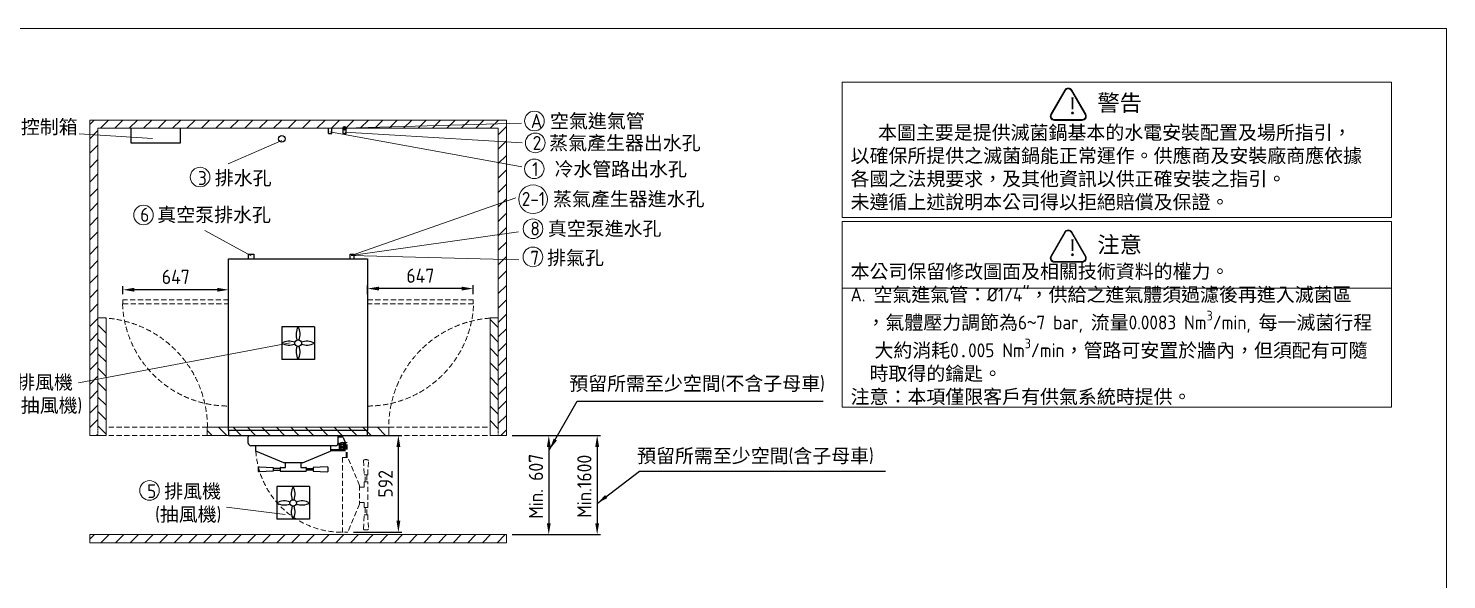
# Model space of a CAD drawing. Header units: millimetres. Extents: x -215875 to -180505, y -18088 to -2215.
# Drawn here: x -189187 to -180505, y -12191 to -8818 of the extents above; entities that cross this region are included whole.
import ezdxf

# ---------------------------------------------------------------- set-up
doc = ezdxf.new("R2010")
doc.units = ezdxf.units.MM
doc.header["$MEASUREMENT"] = 0
doc.linetypes.add('HIDDEN', pattern=[9.525, 6.35, -3.175])
doc.layers.get('0').update_dxf_attribs({"lineweight": 25})
for name, color, linetype, lineweight in [('D', 3, 'Continuous', 13), ('DIM', 3, 'Continuous', 9), ('F', 7, 'Continuous', 15), ('H', 2, 'HIDDEN', 15), ('S', 4, 'Continuous', 15)]:
    doc.layers.add(name, color=color, linetype=linetype, lineweight=lineweight)
doc.styles.get("Standard").update_dxf_attribs({"font": 'KAIU.TTF'})
doc.styles.add('STU25', font='isocp2.shx')
doc.dimstyles.new('STU25', dxfattribs={"dimscale": 35, "dimtxt": 2.5, "dimasz": 2, "dimexe": 0.6, "dimexo": 1, "dimgap": 1, "dimtad": 1, "dimdsep": 46, "dimtxsty": 'STU25', "dimcen": 2, "dimazin": 2, "dimtfac": 1, "dimtmove": 0, "dimatfit": 3, "dimfxl": 0, "dimtolj": 1, "dimtzin": 0, "dimarcsym": 0})
doc.dimstyles.new('STU25$7', dxfattribs={"dimscale": 35, "dimtxt": 2.5, "dimasz": 2, "dimexe": 1.25, "dimexo": 0.625, "dimgap": 1, "dimtad": 0, "dimdec": 4, "dimdsep": 46, "dimtxsty": 'STU25', "dimcen": 2.5, "dimazin": 2, "dimtfac": 1, "dimtdec": 4, "dimtmove": 0, "dimatfit": 3, "dimfxl": 0, "dimtolj": 1, "dimtzin": 0, "dimarcsym": 0})

# ---------------------------------------------------------------- blocks, each defined once
blk = doc.blocks.new('*D13')
at = {"layer": 'D', "color": 0, "lineweight": -2}
for p, q in [((-186226.1, -11308.9), (-185980.3, -11308.9)), ((-186001.3, -11378.9), (-186001.3, -11845.9)), ((-186226.1, -11915.9), (-185980.3, -11915.9))]:
    blk.add_line(p, q, dxfattribs=at)
at = {"layer": 'D', "color": 0}
for points in [[(-185989.6, -11378.9), (-186013, -11378.9), (-186001.3, -11308.9)], [(-186013, -11845.9), (-185989.6, -11845.9), (-186001.3, -11915.9)]]:
    blk.add_solid(points, dxfattribs=at)
at = {"layer": 'Defpoints', "color": 0}
for p in [(-186261.1, -11308.9), (-186261.1, -11915.9), (-186001.3, -11915.9)]:
    blk.add_point(p, dxfattribs=at)
at = {"layer": 'D', "color": 0, "insert": (-186080, -11619.9), "char_height": 87.5, "attachment_point": 5, "rotation": 90, "style": 'STU25'}
blk.add_mtext('\\A1;{\\Fisocp2.shx;Min. 607}', dxfattribs=at)
blk = doc.blocks.new('*D14')
at = {"layer": 'D', "color": 0, "lineweight": -2}
for p, q in [((-186226.1, -11308.9), (-185684.2, -11308.9)), ((-185705.2, -11378.9), (-185705.2, -11845.9)), ((-186226.1, -11915.9), (-185684.2, -11915.9))]:
    blk.add_line(p, q, dxfattribs=at)
at = {"layer": 'D', "color": 0}
for points in [[(-185693.5, -11378.9), (-185716.9, -11378.9), (-185705.2, -11308.9)], [(-185716.9, -11845.9), (-185693.5, -11845.9), (-185705.2, -11915.9)]]:
    blk.add_solid(points, dxfattribs=at)
at = {"layer": 'Defpoints', "color": 0}
for p in [(-186261.1, -11308.9), (-186261.1, -11915.9), (-185705.2, -11915.9)]:
    blk.add_point(p, dxfattribs=at)
at = {"layer": 'D', "color": 0, "insert": (-185783.9, -11619.9), "char_height": 87.5, "attachment_point": 5, "rotation": 90, "style": 'STU25'}
blk.add_mtext('\\A1;{\\Fisocp2.shx;Min.1600}', dxfattribs=at)
blk = doc.blocks.new('*D18')
at = {"layer": 'Defpoints', "color": 0}
for p in [(-187232.3, -11308.9), (-186922, -11308.9), (-187232.3, -11900.9)]:
    blk.add_point(p, dxfattribs=at)
at = {"layer": 'DIM', "color": 0, "lineweight": -2}
for p, q in [((-187197.3, -11308.9), (-186901, -11308.9)), ((-186922, -11830.9), (-186922, -11378.9)), ((-187197.3, -11900.9), (-186901, -11900.9))]:
    blk.add_line(p, q, dxfattribs=at)
at = {"layer": 'DIM', "color": 0}
for points in [[(-186910.3, -11378.9), (-186933.7, -11378.9), (-186922, -11308.9)], [(-186933.7, -11830.9), (-186910.3, -11830.9), (-186922, -11900.9)]]:
    blk.add_solid(points, dxfattribs=at)
at = {"layer": 'DIM', "color": 0, "insert": (-187000.7, -11604.9), "char_height": 87.5, "attachment_point": 5, "rotation": 90, "style": 'STU25'}
blk.add_mtext('\\A1;592', dxfattribs=at)
blk = doc.blocks.new('*D19')
at = {"layer": 'D', "color": 0, "lineweight": -2}
for p, q in [((-187111.1, -10443.9), (-187111.1, -10389)), ((-186534.1, -10410), (-187041.1, -10410)), ((-186464.1, -10443.9), (-186464.1, -10389))]:
    blk.add_line(p, q, dxfattribs=at)
at = {"layer": 'D', "color": 0}
for points in [[(-187041.1, -10398.4), (-187041.1, -10421.7), (-187111.1, -10410)], [(-186534.1, -10421.7), (-186534.1, -10398.4), (-186464.1, -10410)]]:
    blk.add_solid(points, dxfattribs=at)
at = {"layer": 'Defpoints', "color": 0}
for p in [(-187111.1, -10410), (-187111.1, -10478.9), (-186464.1, -10478.9)]:
    blk.add_point(p, dxfattribs=at)
at = {"layer": 'D', "color": 0, "insert": (-186787.6, -10331.3), "char_height": 87.5, "attachment_point": 5, "style": 'STU25'}
blk.add_mtext('\\A1;647', dxfattribs=at)
blk = doc.blocks.new('*D20')
at = {"layer": 'D', "color": 0, "lineweight": -2}
for p, q in [((-188608.1, -10443.9), (-188608.1, -10396.3)), ((-188031.1, -10417.3), (-188538.1, -10417.3)), ((-187961.1, -10443.9), (-187961.1, -10396.3))]:
    blk.add_line(p, q, dxfattribs=at)
at = {"layer": 'D', "color": 0}
for points in [[(-188538.1, -10405.6), (-188538.1, -10429), (-188608.1, -10417.3)], [(-188031.1, -10429), (-188031.1, -10405.6), (-187961.1, -10417.3)]]:
    blk.add_solid(points, dxfattribs=at)
at = {"layer": 'Defpoints', "color": 0}
for p in [(-188608.1, -10417.3), (-188608.1, -10478.9), (-187961.1, -10478.9)]:
    blk.add_point(p, dxfattribs=at)
at = {"layer": 'D', "color": 0, "insert": (-188284.6, -10338.6), "char_height": 87.5, "attachment_point": 5, "style": 'STU25'}
blk.add_mtext('\\A1;647', dxfattribs=at)

msp = doc.modelspace()

# ---------------------------------------------------------------- hatches: boundary and pattern name
msp.add_hatch(color=256).paths.add_polyline_path([(-187251.054, -9418.102, 1), (-187251.054, -9439.623, 1)])
at = {"layer": 'D'}
h = msp.add_hatch(color=11, dxfattribs=at)
edge = h.paths.add_edge_path()
edge.add_line((-182842.985, -9195.512), (-182928.344, -9343.358))
edge.add_arc((-182906.693, -9355.858), 25, 149.9999999, 270)
edge.add_line((-182906.693, -9380.858), (-182735.975, -9380.858))
edge.add_arc((-182735.975, -9355.858), 25, 270, 389.9999999)
edge.add_line((-182714.325, -9343.358), (-182799.683, -9195.512))
edge.add_arc((-182821.334, -9208.012), 25, 30, 150)
edge = h.paths.add_edge_path(flags=16)
edge.add_arc((-182821.334, -9208.012), 20, 30, 150)
edge.add_line((-182838.655, -9198.012), (-182924.014, -9345.858))
edge.add_arc((-182906.693, -9355.858), 20, 149.9999999, 270)
edge.add_line((-182906.693, -9375.858), (-182735.975, -9375.858))
edge.add_arc((-182735.975, -9355.858), 20, 270, 389.9999999)
edge.add_line((-182718.655, -9345.858), (-182804.014, -9198.012))
h = msp.add_hatch(color=11, dxfattribs=at)
edge = h.paths.add_edge_path()
edge.add_ellipse((-182906.693, -10223.584), major_axis=(25, 0), ratio=1, start_angle=149.9999999, end_angle=270)
edge.add_line((-182906.693, -10248.584), (-182735.975, -10248.584))
edge.add_ellipse((-182735.975, -10223.584), major_axis=(25, 0), ratio=1, start_angle=270, end_angle=389.9999999)
edge.add_line((-182714.325, -10211.084), (-182799.683, -10063.238))
edge.add_ellipse((-182821.334, -10075.738), major_axis=(25, 0), ratio=1, start_angle=30, end_angle=150)
edge.add_line((-182842.985, -10063.238), (-182928.344, -10211.084))
edge = h.paths.add_edge_path(flags=16)
edge.add_ellipse((-182906.693, -10223.584), major_axis=(20, 0), ratio=1, start_angle=149.9999999, end_angle=270)
edge.add_line((-182906.693, -10243.584), (-182735.975, -10243.584))
edge.add_ellipse((-182735.975, -10223.584), major_axis=(20, 0), ratio=1, start_angle=270, end_angle=389.9999999)
edge.add_line((-182718.655, -10213.584), (-182804.014, -10065.738))
edge.add_ellipse((-182821.334, -10075.738), major_axis=(20, 0), ratio=1, start_angle=30, end_angle=150)
edge.add_line((-182838.655, -10065.738), (-182924.014, -10213.584))
at = {"layer": 'H', "ltscale": 5}
h = msp.add_hatch(dxfattribs=at)
h.set_pattern_fill('ANSI31', color=256, scale=500, style=0)
h.set_pattern_definition([(45, (14194.715, 30.23), (-44.194174, 44.194174), [])])
h.paths.add_polyline_path([(-188811.054, -11308.863), (-188811.054, -9378.863), (-186261.054, -9378.863), (-186261.054, -11308.863), (-186311.054, -11308.863), (-186311.054, -11258.863), (-186311.054, -9428.863), (-188761.054, -9428.863), (-188761.054, -11258.863), (-188761.054, -11308.863)])
h = msp.add_hatch(dxfattribs=at)
h.set_pattern_fill('ANSI31', color=256, scale=500, angle=90, style=0)
h.set_pattern_definition([(135, (30019.734, 4904.51), (-44.194174, -44.194174), [])])
h.paths.add_polyline_path([(-188761.054, -11308.863), (-188711.054, -11308.863), (-188711.054, -10589.647), (-188761.054, -10589.647), (-188761.054, -11258.863)])
h = msp.add_hatch(dxfattribs=at)
h.set_pattern_fill('ANSI31', color=256, scale=500, angle=90, style=0)
h.set_pattern_definition([(135, (29889.734, 4904.51), (-44.194174, -44.194174), [])])
h.paths.add_polyline_path([(-186311.054, -10589.647), (-186311.054, -11258.863), (-186311.054, -11308.863), (-186361.054, -11308.863), (-186361.054, -10589.647)])
h = msp.add_hatch(dxfattribs=at)
h.set_pattern_fill('ANSI31', color=256, scale=500, angle=270, style=0)
h.set_pattern_definition([(315, (29954.734, 4904.51), (44.194174, 44.194174), [])])
h.paths.add_polyline_path([(-188091.838, -11308.863), (-188091.838, -11258.863), (-186980.27, -11258.863), (-186980.27, -11308.863)])
h = msp.add_hatch(dxfattribs=at)
h.set_pattern_fill('ANSI31', color=256, scale=20, style=0)
h.set_pattern_definition([(45, (29388.52, 5097.51), (-44.90128, 44.90128), [])])
h.paths.add_polyline_path([(-188811.054, -11915.863), (-188811.054, -11965.863), (-186261.054, -11965.863), (-186261.054, -11915.863)])

# ---------------------------------------------------------------- linework, layer by layer
for p, q in [((-187349.721, -9461.238), (-187349.721, -9428.863)), ((-187349.721, -9461.238), (-187329.721, -9461.238)), ((-187329.721, -9461.238), (-187329.721, -9428.863)), ((-187261.054, -9461.238), (-187261.054, -9428.863)), ((-187261.054, -9461.238), (-187241.054, -9461.238)), ((-187241.054, -9461.238), (-187241.054, -9428.863)), ((-187961.054, -11278.863), (-187961.054, -10228.863)), ((-187961.054, -10228.863), (-187111.054, -10228.863)), ((-187840.106, -10228.863), (-187840.106, -10198.863)), ((-187840.106, -10198.863), (-187806.106, -10198.863)), ((-187840.106, -10228.863), (-187806.106, -10228.863)), ((-187806.106, -10198.863), (-187806.106, -10228.863)), ((-187217.162, -10228.863), (-187217.162, -10198.863)), ((-187217.162, -10198.863), (-187195.462, -10198.863)), ((-187217.162, -10228.863), (-187195.462, -10228.863)), ((-187195.462, -10198.863), (-187195.462, -10228.863)), ((-187111.054, -10228.863), (-187111.054, -11278.863)), ((-187636.054, -10643.863), (-187636.054, -10843.863)), ((-187436.054, -10643.863), (-187636.054, -10643.863)), ((-187436.054, -10643.863), (-187436.054, -10843.863)), ((-187436.054, -10843.863), (-187636.054, -10843.863)), ((-187111.054, -11278.863), (-187961.054, -11278.863)), ((-187961.054, -11278.863), (-187961.054, -11308.863)), ((-187111.054, -11308.863), (-187111.054, -11278.863)), ((-187961.054, -11308.863), (-187111.054, -11308.863)), ((-187841.054, -11355.863), (-187841.054, -11316.863)), ((-187307.054, -11371.863), (-187825.054, -11371.863)), ((-187794.554, -11404.613), (-187794.554, -11371.863)), ((-187337.554, -11371.863), (-187337.554, -11404.615)), ((-187291.054, -11355.863), (-187291.054, -11316.863)), ((-187291.054, -11355.363), (-187291.054, -11317.363)), ((-187291.054, -11317.363), (-187264.519, -11317.363)), ((-187291.054, -11355.363), (-187285.054, -11355.363)), ((-187285.054, -11371.363), (-187285.054, -11355.363)), ((-187285.054, -11371.363), (-187285.054, -11395.363)), ((-187259.837, -11320.607), (-187246.553, -11356.331)), ((-187246.054, -11358.509), (-187246.054, -11371.363)), ((-187246.054, -11395.363), (-187246.054, -11371.363)), ((-187623.554, -11477.364), (-187794.554, -11404.613)), ((-187508.554, -11477.364), (-187337.554, -11404.615)), ((-187337.554, -11395.363), (-187246.044, -11395.363)), ((-187337.554, -11401.363), (-187246.044, -11401.363)), ((-187775.042, -11501.364), (-187688.042, -11505.864)), ((-187688.042, -11526.864), (-187775.042, -11531.364)), ((-187688.042, -11505.864), (-187688.042, -11526.864)), ((-187644.804, -11511.614), (-187688.042, -11511.614)), ((-187688.042, -11521.114), (-187644.804, -11521.114)), ((-187644.804, -11505.864), (-187644.804, -11526.864)), ((-187643.804, -11504.864), (-187613.554, -11504.864)), ((-187643.804, -11527.864), (-187488.304, -11527.864)), ((-187508.554, -11477.364), (-187623.554, -11477.364)), ((-187613.554, -11504.864), (-187613.554, -11477.364)), ((-187518.554, -11477.364), (-187518.554, -11504.864)), ((-187518.554, -11504.864), (-187488.304, -11504.864)), ((-187487.304, -11505.864), (-187487.304, -11526.864)), ((-187487.304, -11511.614), (-187444.067, -11511.614)), ((-187444.067, -11521.114), (-187487.304, -11521.114)), ((-187357.067, -11501.364), (-187444.067, -11505.864)), ((-187444.067, -11505.864), (-187444.067, -11526.864)), ((-187444.067, -11526.864), (-187357.067, -11531.364)), ((-187666.054, -11621.863), (-187666.054, -11821.863)), ((-187466.054, -11621.863), (-187666.054, -11621.863)), ((-187466.054, -11621.863), (-187466.054, -11821.863)), ((-187466.054, -11821.863), (-187666.054, -11821.863))]:
    msp.add_line(p, q)
msp.add_lwpolyline([(-188560.357, -9428.863), (-188560.357, -9518.46), (-188255.668, -9518.46), (-188255.668, -9428.863)])
for centre, radius in [((-187251.054, -9428.863), 10.761), ((-187636.054, -9493.863), 20), ((-187536.054, -10743.863), 20), ((-187536.054, -10743.863), 20), ((-187536.054, -10743.863), 20), ((-187536.054, -10743.863), 20), ((-187265.554, -11371.363), 12), ((-187265.554, -11371.363), 8), ((-187566.054, -11721.863), 20), ((-187566.054, -11721.863), 20), ((-187566.054, -11721.863), 20), ((-187566.054, -11721.863), 20)]:
    msp.add_circle(centre, radius)
for centre, radius, start, end in [((-187455.03, -10689.738), 93.11, 150.4818019, 201.9770324), ((-187617.079, -10689.738), 93.11, 338.0229676, 29.5181981), ((-187590.179, -10824.887), 93.11, 68.0229676, 119.5181981), ((-187590.179, -10662.838), 93.11, 240.4818019, 291.9770324), ((-187455.03, -10797.987), 93.11, 158.0229676, 209.5181981), ((-187617.079, -10797.987), 93.11, 330.4818019, 21.9770324), ((-187481.929, -10824.887), 93.11, 60.4818019, 111.9770324), ((-187481.929, -10662.838), 93.11, 248.0229676, 299.5181981), ((-187825.054, -11316.863), 16, 150, 180), ((-187825.054, -11355.863), 16, 180, 270), ((-187307.054, -11355.863), 16, 270, 0), ((-187307.054, -11316.863), 16, 0, 30), ((-187265.554, -11371.363), 19.5, 0, 180), ((-187265.554, -11371.363), 19.5, 180, 0), ((-187264.519, -11322.363), 5, 20.5560452, 90), ((-187251.054, -11358.509), 5, 0, 25.8189462), ((-187725.269, -11516.364), 55.773, 168.6471146, 191.3528854), ((-187775.042, -11506.37), 5.007, 84.0781277, 168.6471146), ((-187775.042, -11526.357), 5.007, 191.3528854, 270), ((-187643.804, -11505.864), 1, 90, 180), ((-187643.804, -11526.864), 1, 180, 270), ((-187488.304, -11505.864), 1, 0, 90), ((-187488.304, -11505.864), 1, 0, 90), ((-187488.304, -11526.864), 1, 270, 0), ((-187357.067, -11506.37), 5.007, 11.3528854, 95.9218723), ((-187357.067, -11526.357), 5.007, 270, 348.6471146), ((-187406.839, -11516.364), 55.773, 348.6471146, 11.3528854), ((-187485.03, -11667.739), 93.11, 150.4818019, 201.9770324), ((-187647.079, -11667.739), 93.11, 338.0229676, 29.5181981), ((-187620.179, -11802.888), 93.11, 68.0229676, 119.5181981), ((-187511.929, -11802.888), 93.11, 60.4818019, 111.9770324), ((-187620.179, -11640.839), 93.11, 240.4818019, 291.9770324), ((-187485.03, -11775.988), 93.11, 158.0229676, 209.5181981), ((-187647.079, -11775.988), 93.11, 330.4818019, 21.9770324), ((-187511.929, -11640.839), 93.11, 248.0229676, 299.5181981)]:
    msp.add_arc(centre, radius, start, end)
at = {"layer": 'D', "color": 11}
for p, q in [((-182842.985, -9195.512), (-182928.344, -9343.358)), ((-182838.655, -9198.012), (-182924.014, -9345.858)), ((-182804.014, -9198.012), (-182718.655, -9345.858)), ((-182799.683, -9195.512), (-182714.325, -9343.358)), ((-182906.693, -9375.858), (-182735.975, -9375.858)), ((-182906.693, -9380.858), (-182735.975, -9380.858)), ((-182842.985, -10063.238), (-182928.344, -10211.084)), ((-182838.655, -10065.738), (-182924.014, -10213.584)), ((-182804.014, -10065.738), (-182718.655, -10213.584)), ((-182799.683, -10063.238), (-182714.325, -10211.084)), ((-182906.693, -10243.584), (-182735.975, -10243.584)), ((-182906.693, -10248.584), (-182735.975, -10248.584))]:
    msp.add_line(p, q, dxfattribs=at)
at = {"layer": 'D'}
for p, q in [((-187340.945, -9450.984), (-186167.252, -9664.72)), ((-187251.054, -9428.863), (-186168.403, -9398.454)), ((-187250.115, -9453.719), (-186164.948, -9517.918)), ((-188427.364, -9491.966), (-188876.314, -9463.91)), ((-187636.054, -9503.298), (-187963.725, -9646.621)), ((-187210.487, -10207.418), (-186203.663, -9854.874)), ((-187823.291, -10208.69), (-188106.487, -10054.088)), ((-187210.487, -10207.418), (-186186.037, -10062.276)), ((-187210.487, -10207.418), (-186184.402, -10233.94)), ((-187583.65, -10742.684), (-188879.569, -10987.508)), ((-187974.429, -11747.363), (-187615.403, -11793.467))]:
    msp.add_line(p, q, dxfattribs=at)
at = {"layer": 'D', "color": 11}
for points in [[(-184204.578, -9146.748), (-180841.929, -9145.929), (-180841.929, -9975.435), (-184204.578, -9975.435)], [(-184204.578, -9998.912), (-180841.929, -9998.912), (-180841.929, -10407.973), (-184204.578, -10407.973)], [(-184204.578, -10407.973), (-180841.929, -10407.973), (-180841.929, -11135.44), (-184204.578, -11135.44)]]:
    msp.add_lwpolyline(points, close=True, dxfattribs=at)
at = {"layer": 'D'}
for centre, radius in [((-186089.23, -9384.597), 60), ((-186084.468, -9518.686), 60), ((-186090.116, -9677.368), 60), ((-188136.001, -9727.507), 60), ((-186097.689, -9862.963), 87.5), ((-188482.192, -9959.785), 60), ((-186098.019, -10043.945), 60), ((-186098.75, -10216.15), 60), ((-188445.557, -11645.293), 60)]:
    msp.add_circle(centre, radius, dxfattribs=at)
at = {"layer": 'D', "color": 11}
for centre, radius, start, end in [((-182821.334, -9208.012), 25, 30, 150), ((-182821.334, -9208.012), 20, 30, 150), ((-182906.693, -9355.858), 25, 149.9999999, 270), ((-182906.693, -9355.858), 20, 149.9999999, 270), ((-182735.975, -9355.858), 25, 270, 29.9999999), ((-182735.975, -9355.858), 20, 270, 29.9999999), ((-182821.334, -10075.738), 25, 30, 150), ((-182821.334, -10075.738), 20, 30, 150), ((-182906.693, -10223.584), 25, 149.9999999, 270), ((-182906.693, -10223.584), 20, 149.9999999, 270), ((-182735.975, -10223.584), 25, 270, 29.9999999), ((-182735.975, -10223.584), 20, 270, 29.9999999)]:
    msp.add_arc(centre, radius, start, end, dxfattribs=at)
at = {"layer": 'F', "color": 6}
msp.add_lwpolyline([(-193690.32, -8817.711), (-193690.32, -18087.711), (-180505.32, -18087.711), (-180505.32, -8817.711)], close=True, dxfattribs=at)
msp.add_lwpolyline([(-193690.32, -8817.711), (-193690.32, -18087.711), (-180505.32, -18087.711), (-180505.32, -8817.711)], close=True, dxfattribs=at)
at = {"layer": 'H', "ltscale": 5}
for p, q in [((-188608.054, -10478.863), (-188608.054, -10503.863)), ((-187961.054, -10478.863), (-188608.054, -10478.863)), ((-188608.054, -10503.863), (-187961.054, -10503.863)), ((-187111.054, -10478.863), (-186464.054, -10478.863)), ((-186464.054, -10503.863), (-187111.054, -10503.863)), ((-186464.054, -10478.863), (-186464.054, -10503.863)), ((-188091.838, -11258.863), (-188711.054, -11258.863)), ((-186980.27, -11258.863), (-186361.054, -11258.863)), ((-188091.838, -11308.863), (-188711.054, -11308.863)), ((-187241.554, -11443.363), (-187241.554, -11351.853)), ((-187235.554, -11443.363), (-187235.554, -11351.853)), ((-186980.27, -11308.863), (-186361.054, -11308.863)), ((-187265.054, -11443.363), (-187232.302, -11443.363)), ((-187265.054, -11443.363), (-187265.054, -11900.363)), ((-187159.553, -11614.363), (-187232.302, -11443.363)), ((-187135.553, -11462.875), (-187131.053, -11549.875)), ((-187110.053, -11549.875), (-187105.553, -11462.875)), ((-187159.553, -11614.363), (-187159.553, -11729.363)), ((-187159.553, -11624.363), (-187132.053, -11624.363)), ((-187132.053, -11624.363), (-187132.053, -11594.113)), ((-187131.053, -11549.875), (-187110.053, -11549.875)), ((-187131.053, -11593.113), (-187110.053, -11593.113)), ((-187125.303, -11593.113), (-187125.303, -11549.875)), ((-187115.803, -11549.875), (-187115.803, -11593.113)), ((-187109.053, -11749.613), (-187109.053, -11594.113)), ((-187132.053, -11719.363), (-187159.553, -11719.363)), ((-187132.053, -11749.613), (-187132.053, -11719.363)), ((-187159.553, -11729.363), (-187232.304, -11900.363)), ((-187135.553, -11880.85), (-187131.053, -11793.85)), ((-187131.053, -11750.613), (-187110.053, -11750.613)), ((-187131.053, -11793.85), (-187110.053, -11793.85)), ((-187125.303, -11750.613), (-187125.303, -11793.85)), ((-187115.803, -11793.85), (-187115.803, -11750.613)), ((-187110.053, -11793.85), (-187105.553, -11880.85))]:
    msp.add_line(p, q, dxfattribs=at)
at = {"layer": 'H'}
for p, q in [((-188761.054, -11258.863), (-188761.054, -11308.863)), ((-186311.054, -11258.863), (-186311.054, -11308.863)), ((-188761.054, -11308.863), (-188811.054, -11308.863)), ((-187241.554, -11351.863), (-187265.554, -11351.863)), ((-187235.554, -11351.855), (-187241.554, -11351.863)), ((-186311.054, -11308.863), (-186261.054, -11308.863)), ((-187265.554, -11390.863), (-187241.554, -11390.863))]:
    msp.add_line(p, q, dxfattribs=at)
at = {"layer": 'H', "ltscale": 3}
msp.add_line((-187232.304, -11900.363), (-187265.054, -11900.363), dxfattribs=at)
at = {"layer": 'H', "ltscale": 5}
for centre, radius, start, end in [((-187961.054, -10478.863), 650, 182.212801, 270), ((-187111.054, -10478.863), 650, 270, 357.787199), ((-188761.054, -11258.863), 670, 0, 85.7202168), ((-186311.054, -11258.863), 670, 94.2797832, 180), ((-187265.554, -11371.363), 530.044, 183.5965939, 270.0541548), ((-187130.547, -11462.875), 5.007, 101.3528854, 185.9218723), ((-187120.553, -11512.648), 55.773, 78.6471146, 101.3528854), ((-187110.56, -11462.875), 5.007, 0, 78.6471146), ((-187110.053, -11594.113), 1, 0, 90), ((-187131.053, -11749.613), 1, 180, 270), ((-187110.053, -11749.613), 1, 270, 0), ((-187130.547, -11880.85), 5.007, 174.0781277, 258.6471146), ((-187120.553, -11831.078), 55.773, 258.6471146, 281.3528854), ((-187110.56, -11880.85), 5.007, 281.3528854, 0)]:
    msp.add_arc(centre, radius, start, end, dxfattribs=at)
at = {"layer": 'H'}
msp.add_arc((-187265.554, -11371.363), 19.5, 90, 270, dxfattribs=at)
at = {"layer": 'S', "linetype": 'Continuous'}
msp.add_line((-188811.054, -9378.863), (-186261.054, -9378.863), dxfattribs=at)
at = {"layer": 'S'}
for p, q in [((-188811.054, -9378.863), (-188811.054, -11308.863)), ((-188761.054, -9428.863), (-188761.054, -11258.863)), ((-188761.054, -9428.863), (-186311.054, -9428.863)), ((-186311.054, -9428.863), (-186311.054, -11258.863)), ((-186261.054, -9378.863), (-186261.054, -11308.863)), ((-188761.054, -10589.647), (-188761.054, -11258.863)), ((-188711.054, -10589.647), (-188761.054, -10589.647)), ((-188711.054, -11308.863), (-188711.054, -10589.647)), ((-186361.054, -11308.863), (-186361.054, -10589.647)), ((-186361.054, -10589.647), (-186311.054, -10589.647)), ((-188091.838, -11258.863), (-186980.27, -11258.863)), ((-188091.838, -11308.863), (-188091.838, -11258.863)), ((-186980.27, -11308.863), (-186980.27, -11258.863)), ((-188711.054, -11308.863), (-188811.054, -11308.863)), ((-188091.838, -11308.863), (-186980.27, -11308.863)), ((-186361.054, -11308.863), (-186261.054, -11308.863)), ((-188811.054, -11915.863), (-186261.054, -11915.863)), ((-188811.054, -11915.863), (-188811.054, -11965.863)), ((-188811.054, -11965.863), (-186261.054, -11965.863)), ((-186261.054, -11915.863), (-186261.054, -11965.863))]:
    msp.add_line(p, q, dxfattribs=at)

# ---------------------------------------------------------------- texts
at = {"layer": 'D', "color": 11, "attachment_point": 1, "style": 'STU25'}
for s, insert, char_height in [('{\\f標楷體|b0|i0|c136|p65;!}', (-182829.645, -9242.742), 100), ('{\\f標楷體|b0|i0|c136|p65;警告}', (-182643.132, -9223.374), 100), ('\\A1;\\P  {\\f????|b0|i0|c0|p54;  \\H0.2353x; \\f標楷體|b0|i0|c136|p65;\\H4.25x;本圖主要是提供滅菌鍋基本的水電安裝配置及場所指引，\\P以確保所提供之滅菌鍋能正常運作。供應商及安裝廠商應依據\\P各國之法規要求，及其他資訊以供正確安裝之指引。\\P未遵循上述說明本公司得以拒絕賠償及保證。\\P\\P\\P本公司保留修改圖面及相關技術資料的權力。\\P}A. {\\f標楷體|b0|i0|c136|p65;空氣進氣管：}%%c1/4"{\\f標楷體|b0|i0|c136|p65;，供給之進氣體須過濾後再進入滅菌區\\P}  {\\f標楷體|b0|i0|c136|p65;，氣體壓力調節為}6{\\f標楷體|b0|i0|c136|p65;~}7 bar, {\\f標楷體|b0|i0|c136|p65;流量}0.0083 Nm{\\H0.7x;\\S3^ ;}/min, {\\f標楷體|b0|i0|c136|p65;每一滅菌行程\\P}   {\\f標楷體|b0|i0|c136|p65;大約消耗}0{\\f標楷體|b0|i0|c136|p65;.}005 Nm{\\H0.7x;\\S3^ ;}/min{\\f標楷體|b0|i0|c136|p65;，管路可安置於牆內，但須配有可隨\\P  時取得的鑰匙。\\P注意：本項僅限客戶有供氣系統時提供。}', (-184153.888, -9270.669), 85), ('{\\f標楷體|b0|i0|c136|p65;!}', (-182829.645, -10110.467), 100), ('{\\f標楷體|b0|i0|c136|p65;注意}', (-182643.132, -10091.099), 100)]:
    msp.add_mtext(s, dxfattribs=dict(at, insert=insert, char_height=char_height))
at = {"layer": 'D', "char_height": 85, "attachment_point": 1}
for s, insert in [('{\\Fisocp2.shx;\\C3;4 \\f標楷體|b0|i0|c136|p65;電氣控制箱}', (-189571.147, -9378.047)), ('{\\Fisocp2.shx;\\C3;A \\f標楷體|b0|i0|c136|p65;空氣進氣管}', (-186110.946, -9341.954)), ('{\\Fisocp3.shx;\\C3;2 \\f標楷體|b0|i0|c136|p65;蒸氣產生器出水孔}', (-186099.759, -9476.179)), ('{\\Fisocp2.shx;\\C3;1  \\f標楷體|b0|i0|c136|p65;冷水管路出水孔}', (-186103.03, -9636.32)), ('{\\Fisocp2.shx;\\C3;3 \\f標楷體|b0|i0|c136|p65;排水孔}', (-188148.452, -9691.113)), ('{\\Fisocp2.shx;\\C3;2-1 \\f標楷體|b0|i0|c136|p65;蒸氣產生器進水孔}', (-186166.508, -9818.881)), ('{\\Fisocp2.shx;\\C3;6 \\f標楷體|b0|i0|c136|p65;真空泵排水孔}', (-188502, -9915.716)), ('{\\Fisocp2.shx;\\C3;8 \\f標楷體|b0|i0|c136|p65;真空泵進水孔}', (-186113.714, -10000.181)), ('{\\Fisocp2.shx;\\C3;7 \\f標楷體|b0|i0|c136|p65;排氣孔}', (-186114.085, -10179.032)), ('{\\Fisocp2.shx;\\C3;5-1 \\f標楷體|b0|i0|c136|p65;排風機\\P\\Fisocp2.shx;    (\\f標楷體|b0|i0|c136|p65;抽風機\\Fisocp2.shx;)}', (-189456.617, -10940.888)), ('{\\C3;預留所需至少空間\\Fisocp2.shx;(\\f標楷體|b0|i0|c136|p65;不含子母車\\Fisocp2.shx;)}', (-185876.208, -10948.201)), ('{\\C3;預留所需至少空間\\Fisocp2.shx;(\\f標楷體|b0|i0|c136|p65;含子母車\\Fisocp2.shx;)}', (-185460.815, -11390.678)), ('{\\Fisocp2.shx;\\C3;5 \\f標楷體|b0|i0|c136|p65;排風機\\P\\Fisocp2.shx; (\\f標楷體|b0|i0|c136|p65;抽風機\\Fisocp2.shx;)}', (-188459.57, -11607.343))]:
    msp.add_mtext(s, dxfattribs=dict(at, insert=insert))

# ---------------------------------------------------------------- dimensions: what is measured, and where the dimension line sits
at = {"layer": 'D'}
for base, p1, p2, picture, middle in [((-188608.054, -10417.307), (-187961.054, -10478.863), (-188608.054, -10478.863), '*D20', (-188284.554, -10338.557)), ((-187111.054, -10410.032), (-186464.054, -10478.863), (-187111.054, -10478.863), '*D19', (-186787.554, -10331.282))]:
    dim = msp.add_linear_dim(base=base, p1=p1, p2=p2, dimstyle='STU25', dxfattribs=at)
    dim.commit()
    dim.dimension.update_dxf_attribs({"geometry": picture, "text_midpoint": middle})
for base, text, picture, middle in [((-186001.288, -11915.863), '{\\Fisocp2.shx;Min. <>}', '*D13', (-186001.288, -11619.863)), ((-185705.184, -11915.863), '{\\Fisocp2.shx;Min.1600}', '*D14', (-185705.184, -11619.863))]:
    dim = msp.add_linear_dim(base=base, p1=(-186261.054, -11308.863), p2=(-186261.054, -11915.863), angle=90, text=text, dimstyle='STU25', dxfattribs=at)
    dim.commit()
    dim.dimension.update_dxf_attribs({"geometry": picture, "text_midpoint": middle, "dimtype": 160})
at = {"layer": 'DIM'}
dim = msp.add_linear_dim(base=(-186921.989, -11308.863), p1=(-187232.304, -11900.863), p2=(-187232.304, -11308.863), angle=90, dimstyle='STU25', dxfattribs=at)
dim.commit()
dim.dimension.update_dxf_attribs({"geometry": '*D18', "text_midpoint": (-186921.989, -11604.863), "dimtype": 160})

# ---------------------------------------------------------------- leaders
at = {"layer": 'D'}
for points in [[(-185996.204, -11394.647), (-185827.451, -11099.921), (-184322.512, -11099.921)], [(-185705.184, -11725.08), (-185445.907, -11527.25), (-183940.969, -11527.25)]]:
    msp.add_leader(points, dimstyle='STU25$7', override={"dimgap": 1, "dimtad": 0}, dxfattribs=at)

doc.saveas('drawing.dxf')
